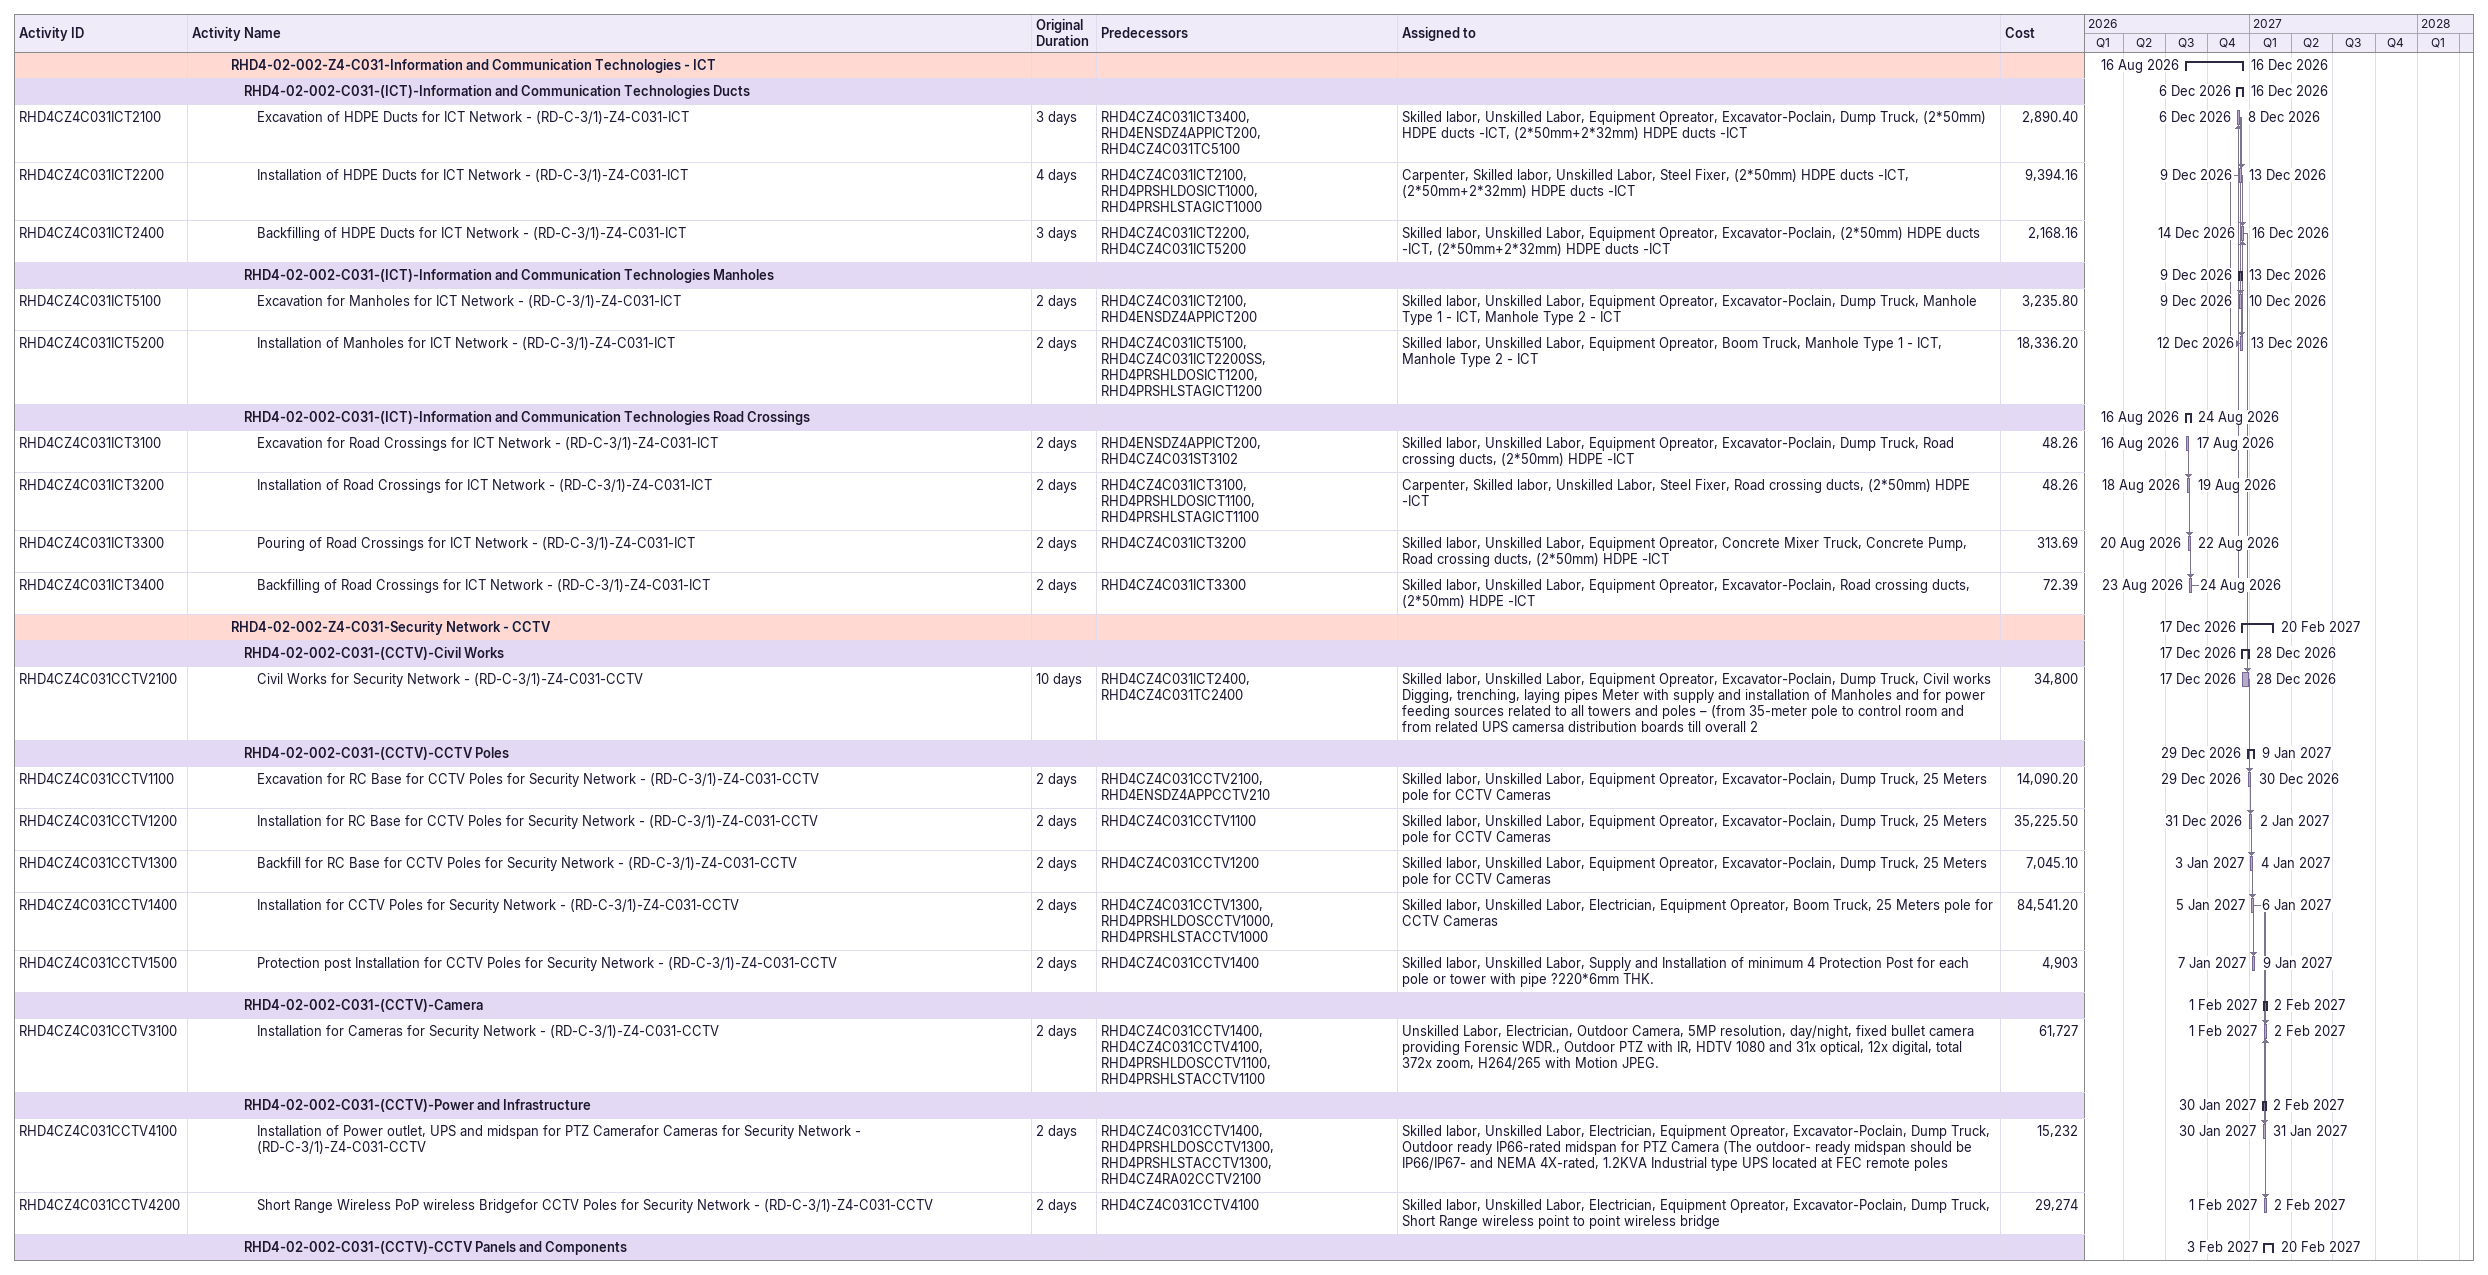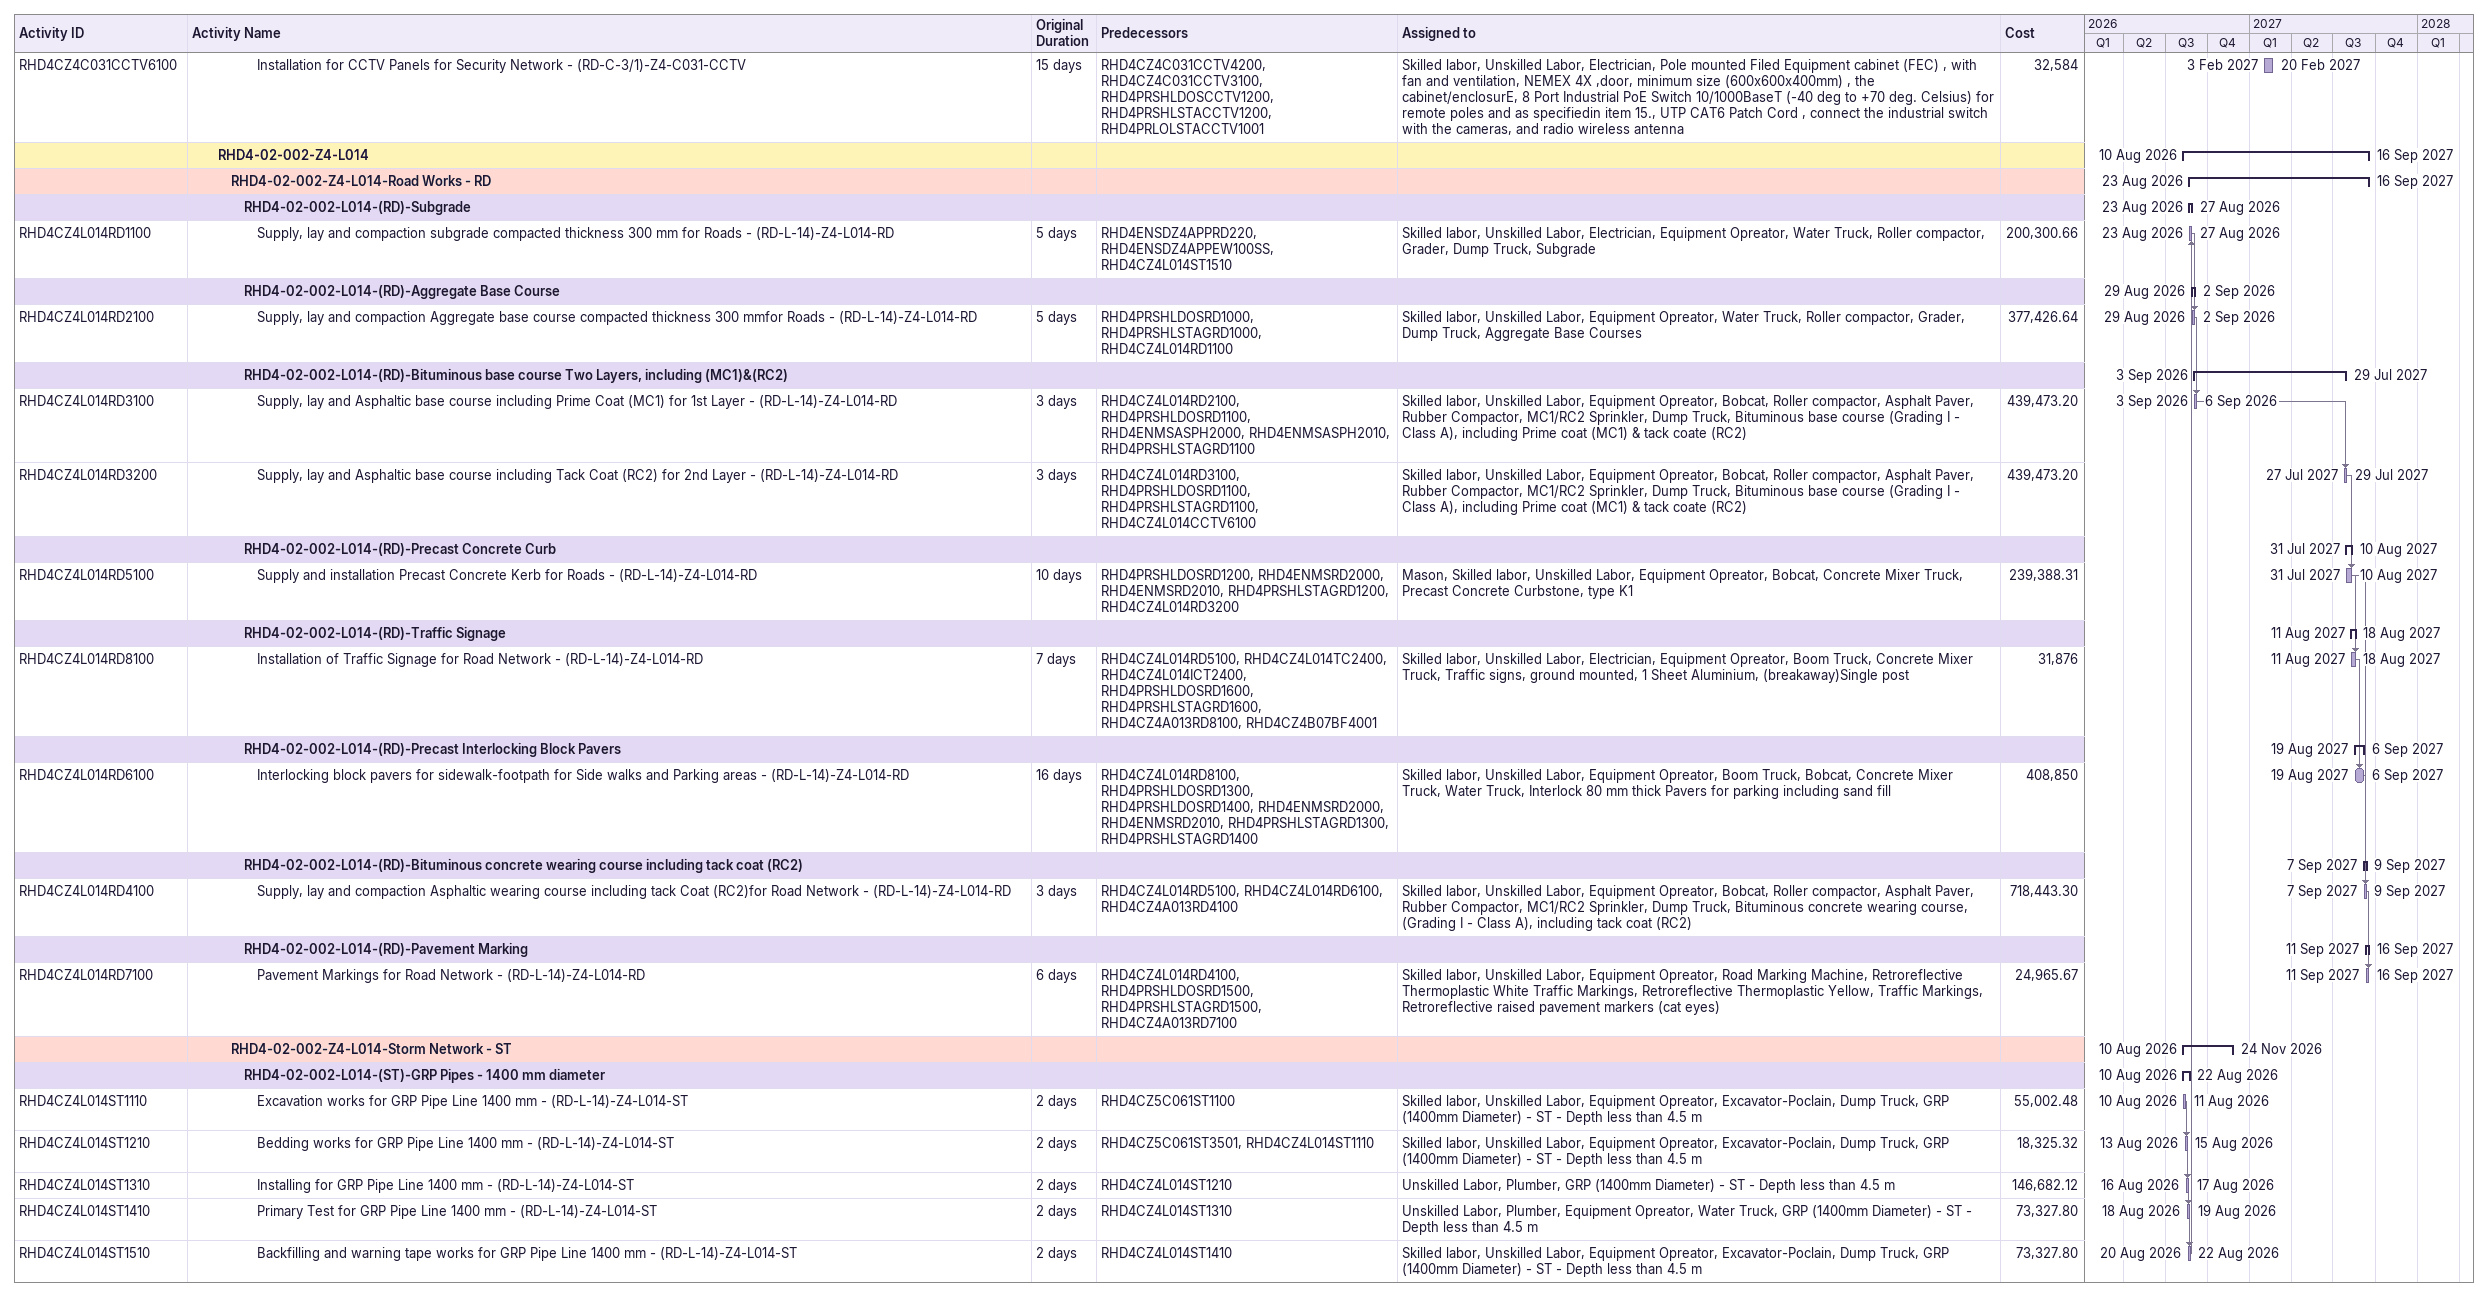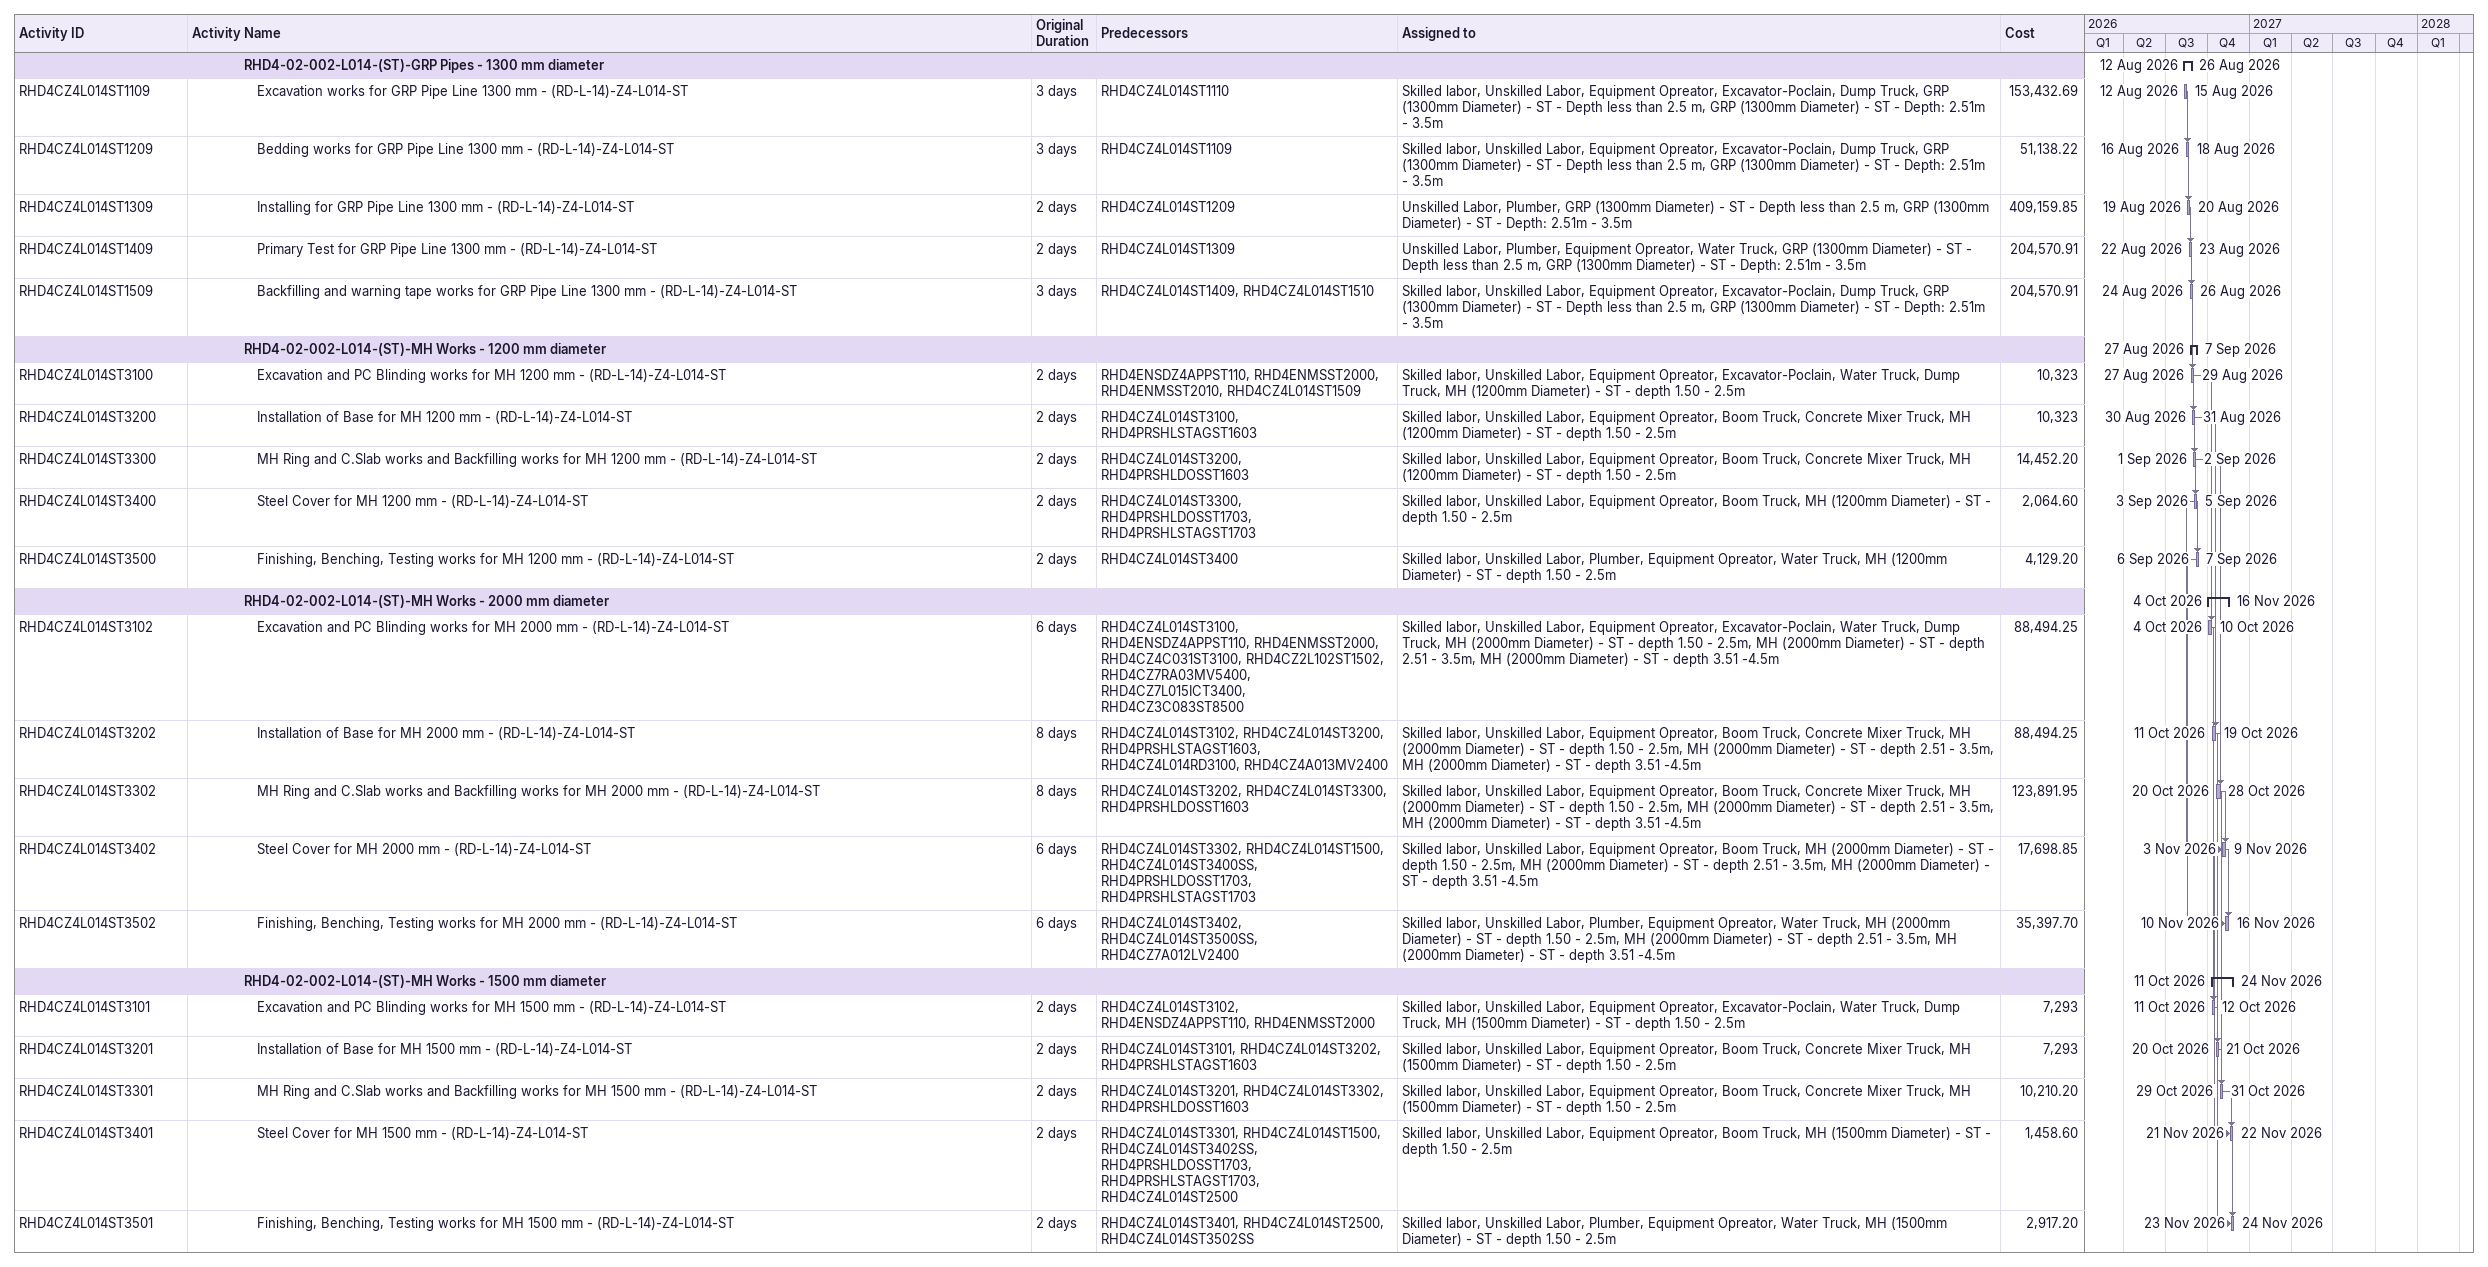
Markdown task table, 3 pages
| ID | Level | Task | Original duration | Start | Finish | Predecessors | Resources | Cost |
|---|---|---|---|---|---|---|---|---|
|  | 4 | **RHD4-02-002-Z4-C031-Information and Communication Technologies - ICT** |  | 2026-08-16 | 2026-12-16 |  |  |  |
|  | 5 | **RHD4-02-002-C031-(ICT)-Information and Communication Technologies Ducts** |  | 2026-12-06 | 2026-12-16 |  |  |  |
| RHD4CZ4C031ICT2100 | 6 | Excavation of HDPE Ducts for ICT Network - (RD-C-3/1)-Z4-C031-ICT | 3d | 2026-12-06 | 2026-12-08 | RHD4CZ4C031ICT3400, RHD4ENSDZ4APPICT200, RHD4CZ4C031TC5100 | Skilled labor, Unskilled Labor, Equipment Opreator, Excavator-Poclain, Dump Truck, (2*50mm) HDPE ducts -ICT, (2*50mm+2*32mm) HDPE ducts -ICT | 2890.40 |
| RHD4CZ4C031ICT2200 | 6 | Installation of HDPE Ducts for ICT Network - (RD-C-3/1)-Z4-C031-ICT | 4d | 2026-12-09 | 2026-12-13 | RHD4CZ4C031ICT2100, RHD4PRSHLDOSICT1000, RHD4PRSHLSTAGICT1000 | Carpenter, Skilled labor, Unskilled Labor, Steel Fixer, (2*50mm) HDPE ducts -ICT, (2*50mm+2*32mm) HDPE ducts -ICT | 9394.16 |
| RHD4CZ4C031ICT2400 | 6 | Backfilling of HDPE Ducts for ICT Network - (RD-C-3/1)-Z4-C031-ICT | 3d | 2026-12-14 | 2026-12-16 | RHD4CZ4C031ICT2200, RHD4CZ4C031ICT5200 | Skilled labor, Unskilled Labor, Equipment Opreator, Excavator-Poclain, (2*50mm) HDPE ducts -ICT, (2*50mm+2*32mm) HDPE ducts -ICT | 2168.16 |
|  | 5 | **RHD4-02-002-C031-(ICT)-Information and Communication Technologies Manholes** |  | 2026-12-09 | 2026-12-13 |  |  |  |
| RHD4CZ4C031ICT5100 | 6 | Excavation for Manholes for ICT Network - (RD-C-3/1)-Z4-C031-ICT | 2d | 2026-12-09 | 2026-12-10 | RHD4CZ4C031ICT2100, RHD4ENSDZ4APPICT200 | Skilled labor, Unskilled Labor, Equipment Opreator, Excavator-Poclain, Dump Truck, Manhole Type 1 - ICT, Manhole Type 2 - ICT | 3235.80 |
| RHD4CZ4C031ICT5200 | 6 | Installation of Manholes for ICT Network - (RD-C-3/1)-Z4-C031-ICT | 2d | 2026-12-12 | 2026-12-13 | RHD4CZ4C031ICT5100, RHD4CZ4C031ICT2200SS, RHD4PRSHLDOSICT1200, RHD4PRSHLSTAGICT1200 | Skilled labor, Unskilled Labor, Equipment Opreator, Boom Truck, Manhole Type 1 - ICT, Manhole Type 2 - ICT | 18336.20 |
|  | 5 | **RHD4-02-002-C031-(ICT)-Information and Communication Technologies Road Crossings** |  | 2026-08-16 | 2026-08-24 |  |  |  |
| RHD4CZ4C031ICT3100 | 6 | Excavation for Road Crossings for ICT Network - (RD-C-3/1)-Z4-C031-ICT | 2d | 2026-08-16 | 2026-08-17 | RHD4ENSDZ4APPICT200, RHD4CZ4C031ST3102 | Skilled labor, Unskilled Labor, Equipment Opreator, Excavator-Poclain, Dump Truck, Road crossing ducts, (2*50mm) HDPE -ICT | 48.26 |
| RHD4CZ4C031ICT3200 | 6 | Installation of Road Crossings for ICT Network - (RD-C-3/1)-Z4-C031-ICT | 2d | 2026-08-18 | 2026-08-19 | RHD4CZ4C031ICT3100, RHD4PRSHLDOSICT1100, RHD4PRSHLSTAGICT1100 | Carpenter, Skilled labor, Unskilled Labor, Steel Fixer, Road crossing ducts, (2*50mm) HDPE -ICT | 48.26 |
| RHD4CZ4C031ICT3300 | 6 | Pouring of Road Crossings for ICT Network - (RD-C-3/1)-Z4-C031-ICT | 2d | 2026-08-20 | 2026-08-22 | RHD4CZ4C031ICT3200 | Skilled labor, Unskilled Labor, Equipment Opreator, Concrete Mixer Truck, Concrete Pump, Road crossing ducts, (2*50mm) HDPE -ICT | 313.69 |
| RHD4CZ4C031ICT3400 | 6 | Backfilling of Road Crossings for ICT Network - (RD-C-3/1)-Z4-C031-ICT | 2d | 2026-08-23 | 2026-08-24 | RHD4CZ4C031ICT3300 | Skilled labor, Unskilled Labor, Equipment Opreator, Excavator-Poclain, Road crossing ducts, (2*50mm) HDPE -ICT | 72.39 |
|  | 4 | **RHD4-02-002-Z4-C031-Security Network - CCTV** |  | 2026-12-17 | 2027-02-20 |  |  |  |
|  | 5 | **RHD4-02-002-C031-(CCTV)-Civil Works** |  | 2026-12-17 | 2026-12-28 |  |  |  |
| RHD4CZ4C031CCTV2100 | 6 | Civil Works for Security Network - (RD-C-3/1)-Z4-C031-CCTV | 10d | 2026-12-17 | 2026-12-28 | RHD4CZ4C031ICT2400, RHD4CZ4C031TC2400 | Skilled labor, Unskilled Labor, Equipment Opreator, Excavator-Poclain, Dump Truck, Civil works Digging, trenching, laying pipes Meter with supply and installation of Manholes and for power feeding sources related to all towers and poles – (from 35-meter pole to control room and from related UPS camersa distribution boards till overall 2 | 34800 |
|  | 5 | **RHD4-02-002-C031-(CCTV)-CCTV Poles** |  | 2026-12-29 | 2027-01-09 |  |  |  |
| RHD4CZ4C031CCTV1100 | 6 | Excavation for RC Base for CCTV Poles for Security Network - (RD-C-3/1)-Z4-C031-CCTV | 2d | 2026-12-29 | 2026-12-30 | RHD4CZ4C031CCTV2100, RHD4ENSDZ4APPCCTV210 | Skilled labor, Unskilled Labor, Equipment Opreator, Excavator-Poclain, Dump Truck, 25 Meters pole for CCTV Cameras | 14090.20 |
| RHD4CZ4C031CCTV1200 | 6 | Installation for RC Base for CCTV Poles for Security Network - (RD-C-3/1)-Z4-C031-CCTV | 2d | 2026-12-31 | 2027-01-02 | RHD4CZ4C031CCTV1100 | Skilled labor, Unskilled Labor, Equipment Opreator, Excavator-Poclain, Dump Truck, 25 Meters pole for CCTV Cameras | 35225.50 |
| RHD4CZ4C031CCTV1300 | 6 | Backfill for RC Base for CCTV Poles for Security Network - (RD-C-3/1)-Z4-C031-CCTV | 2d | 2027-01-03 | 2027-01-04 | RHD4CZ4C031CCTV1200 | Skilled labor, Unskilled Labor, Equipment Opreator, Excavator-Poclain, Dump Truck, 25 Meters pole for CCTV Cameras | 7045.10 |
| RHD4CZ4C031CCTV1400 | 6 | Installation for CCTV Poles for Security Network - (RD-C-3/1)-Z4-C031-CCTV | 2d | 2027-01-05 | 2027-01-06 | RHD4CZ4C031CCTV1300, RHD4PRSHLDOSCCTV1000, RHD4PRSHLSTACCTV1000 | Skilled labor, Unskilled Labor, Electrician, Equipment Opreator, Boom Truck, 25 Meters pole for CCTV Cameras | 84541.20 |
| RHD4CZ4C031CCTV1500 | 6 | Protection post Installation for CCTV Poles for Security Network - (RD-C-3/1)-Z4-C031-CCTV | 2d | 2027-01-07 | 2027-01-09 | RHD4CZ4C031CCTV1400 | Skilled labor, Unskilled Labor, Supply and Installation of minimum 4 Protection Post for each pole or tower with pipe ?220*6mm THK. | 4903 |
|  | 5 | **RHD4-02-002-C031-(CCTV)-Camera** |  | 2027-02-01 | 2027-02-02 |  |  |  |
| RHD4CZ4C031CCTV3100 | 6 | Installation for Cameras for Security Network - (RD-C-3/1)-Z4-C031-CCTV | 2d | 2027-02-01 | 2027-02-02 | RHD4CZ4C031CCTV1400, RHD4CZ4C031CCTV4100, RHD4PRSHLDOSCCTV1100, RHD4PRSHLSTACCTV1100 | Unskilled Labor, Electrician, Outdoor Camera, 5MP resolution, day/night, fixed bullet camera providing Forensic WDR., Outdoor PTZ with IR, HDTV 1080 and 31x optical, 12x digital, total 372x zoom, H264/265 with Motion JPEG. | 61727 |
|  | 5 | **RHD4-02-002-C031-(CCTV)-Power and Infrastructure** |  | 2027-01-30 | 2027-02-02 |  |  |  |
| RHD4CZ4C031CCTV4100 | 6 | Installation of Power outlet, UPS and midspan for PTZ Camerafor Cameras for Security Network - (RD-C-3/1)-Z4-C031-CCTV | 2d | 2027-01-30 | 2027-01-31 | RHD4CZ4C031CCTV1400, RHD4PRSHLDOSCCTV1300, RHD4PRSHLSTACCTV1300, RHD4CZ4RA02CCTV2100 | Skilled labor, Unskilled Labor, Electrician, Equipment Opreator, Excavator-Poclain, Dump Truck, Outdoor ready IP66-rated midspan for PTZ Camera (The outdoor- ready midspan should be IP66/IP67- and NEMA 4X-rated, 1.2KVA Industrial type UPS located at FEC remote poles | 15232 |
| RHD4CZ4C031CCTV4200 | 6 | Short Range Wireless PoP wireless Bridgefor CCTV Poles for Security Network - (RD-C-3/1)-Z4-C031-CCTV | 2d | 2027-02-01 | 2027-02-02 | RHD4CZ4C031CCTV4100 | Skilled labor, Unskilled Labor, Electrician, Equipment Opreator, Excavator-Poclain, Dump Truck, Short Range wireless point to point wireless bridge | 29274 |
|  | 5 | **RHD4-02-002-C031-(CCTV)-CCTV Panels and Components** |  | 2027-02-03 | 2027-02-20 |  |  |  |
| RHD4CZ4C031CCTV6100 | 6 | Installation for CCTV Panels for Security Network - (RD-C-3/1)-Z4-C031-CCTV | 15d | 2027-02-03 | 2027-02-20 | RHD4CZ4C031CCTV4200, RHD4CZ4C031CCTV3100, RHD4PRSHLDOSCCTV1200, RHD4PRSHLSTACCTV1200, RHD4PRLOLSTACCTV1001 | Skilled labor, Unskilled Labor, Electrician, Pole mounted Filed Equipment cabinet (FEC) , with fan and ventilation, NEMEX 4X ,door, minimum size (600x600x400mm) , the cabinet/enclosurE, 8 Port Industrial PoE Switch 10/1000BaseT (-40 deg to +70 deg. Celsius) for remote poles and as specifiedin item 15., UTP CAT6 Patch Cord , connect the industrial switch with the cameras, and radio wireless antenna | 32584 |
|  | 3 | **RHD4-02-002-Z4-L014** |  | 2026-08-10 | 2027-09-16 |  |  |  |
|  | 4 | **RHD4-02-002-Z4-L014-Road Works - RD** |  | 2026-08-23 | 2027-09-16 |  |  |  |
|  | 5 | **RHD4-02-002-L014-(RD)-Subgrade** |  | 2026-08-23 | 2026-08-27 |  |  |  |
| RHD4CZ4L014RD1100 | 6 | Supply, lay and compaction subgrade compacted thickness 300 mm for Roads - (RD-L-14)-Z4-L014-RD | 5d | 2026-08-23 | 2026-08-27 | RHD4ENSDZ4APPRD220, RHD4ENSDZ4APPEW100SS, RHD4CZ4L014ST1510 | Skilled labor, Unskilled Labor, Electrician, Equipment Opreator, Water Truck, Roller compactor, Grader, Dump Truck, Subgrade | 200300.66 |
|  | 5 | **RHD4-02-002-L014-(RD)-Aggregate Base Course** |  | 2026-08-29 | 2026-09-02 |  |  |  |
| RHD4CZ4L014RD2100 | 6 | Supply, lay and compaction Aggregate base course compacted thickness 300 mmfor Roads - (RD-L-14)-Z4-L014-RD | 5d | 2026-08-29 | 2026-09-02 | RHD4PRSHLDOSRD1000, RHD4PRSHLSTAGRD1000, RHD4CZ4L014RD1100 | Skilled labor, Unskilled Labor, Equipment Opreator, Water Truck, Roller compactor, Grader, Dump Truck, Aggregate Base Courses | 377426.64 |
|  | 5 | **RHD4-02-002-L014-(RD)-Bituminous base course Two Layers, including (MC1)&(RC2)** |  | 2026-09-03 | 2027-07-29 |  |  |  |
| RHD4CZ4L014RD3100 | 6 | Supply, lay and Asphaltic base course including Prime Coat (MC1) for 1st Layer - (RD-L-14)-Z4-L014-RD | 3d | 2026-09-03 | 2026-09-06 | RHD4CZ4L014RD2100, RHD4PRSHLDOSRD1100, RHD4ENMSASPH2000, RHD4ENMSASPH2010, RHD4PRSHLSTAGRD1100 | Skilled labor, Unskilled Labor, Equipment Opreator, Bobcat, Roller compactor, Asphalt Paver, Rubber Compactor, MC1/RC2 Sprinkler, Dump Truck, Bituminous base course (Grading I - Class A), including Prime coat (MC1) & tack coate (RC2) | 439473.20 |
| RHD4CZ4L014RD3200 | 6 | Supply, lay and Asphaltic base course including Tack Coat (RC2) for 2nd Layer - (RD-L-14)-Z4-L014-RD | 3d | 2027-07-27 | 2027-07-29 | RHD4CZ4L014RD3100, RHD4PRSHLDOSRD1100, RHD4PRSHLSTAGRD1100, RHD4CZ4L014CCTV6100 | Skilled labor, Unskilled Labor, Equipment Opreator, Bobcat, Roller compactor, Asphalt Paver, Rubber Compactor, MC1/RC2 Sprinkler, Dump Truck, Bituminous base course (Grading I - Class A), including Prime coat (MC1) & tack coate (RC2) | 439473.20 |
|  | 5 | **RHD4-02-002-L014-(RD)-Precast Concrete Curb** |  | 2027-07-31 | 2027-08-10 |  |  |  |
| RHD4CZ4L014RD5100 | 6 | Supply and installation Precast Concrete Kerb for Roads - (RD-L-14)-Z4-L014-RD | 10d | 2027-07-31 | 2027-08-10 | RHD4PRSHLDOSRD1200, RHD4ENMSRD2000, RHD4ENMSRD2010, RHD4PRSHLSTAGRD1200, RHD4CZ4L014RD3200 | Mason, Skilled labor, Unskilled Labor, Equipment Opreator, Bobcat, Concrete Mixer Truck, Precast Concrete Curbstone, type K1 | 239388.31 |
|  | 5 | **RHD4-02-002-L014-(RD)-Traffic Signage** |  | 2027-08-11 | 2027-08-18 |  |  |  |
| RHD4CZ4L014RD8100 | 6 | Installation of Traffic Signage for Road Network - (RD-L-14)-Z4-L014-RD | 7d | 2027-08-11 | 2027-08-18 | RHD4CZ4L014RD5100, RHD4CZ4L014TC2400, RHD4CZ4L014ICT2400, RHD4PRSHLDOSRD1600, RHD4PRSHLSTAGRD1600, RHD4CZ4A013RD8100, RHD4CZ4B07BF4001 | Skilled labor, Unskilled Labor, Electrician, Equipment Opreator, Boom Truck, Concrete Mixer Truck, Traffic signs, ground mounted, 1 Sheet Aluminium, (breakaway)Single post | 31876 |
|  | 5 | **RHD4-02-002-L014-(RD)-Precast Interlocking Block Pavers** |  | 2027-08-19 | 2027-09-06 |  |  |  |
| RHD4CZ4L014RD6100 | 6 | Interlocking block pavers for sidewalk-footpath for Side walks and Parking areas - (RD-L-14)-Z4-L014-RD | 16d | 2027-08-19 | 2027-09-06 | RHD4CZ4L014RD8100, RHD4PRSHLDOSRD1300, RHD4PRSHLDOSRD1400, RHD4ENMSRD2000, RHD4ENMSRD2010, RHD4PRSHLSTAGRD1300, RHD4PRSHLSTAGRD1400 | Skilled labor, Unskilled Labor, Equipment Opreator, Boom Truck, Bobcat, Concrete Mixer Truck, Water Truck, Interlock 80 mm thick Pavers for parking including sand fill | 408850 |
|  | 5 | **RHD4-02-002-L014-(RD)-Bituminous concrete wearing course including tack coat (RC2)** |  | 2027-09-07 | 2027-09-09 |  |  |  |
| RHD4CZ4L014RD4100 | 6 | Supply, lay and compaction Asphaltic wearing course including tack Coat (RC2)for Road Network - (RD-L-14)-Z4-L014-RD | 3d | 2027-09-07 | 2027-09-09 | RHD4CZ4L014RD5100, RHD4CZ4L014RD6100, RHD4CZ4A013RD4100 | Skilled labor, Unskilled Labor, Equipment Opreator, Bobcat, Roller compactor, Asphalt Paver, Rubber Compactor, MC1/RC2 Sprinkler, Dump Truck, Bituminous concrete wearing course, (Grading I - Class A), including tack coat (RC2) | 718443.30 |
|  | 5 | **RHD4-02-002-L014-(RD)-Pavement Marking** |  | 2027-09-11 | 2027-09-16 |  |  |  |
| RHD4CZ4L014RD7100 | 6 | Pavement Markings for Road Network - (RD-L-14)-Z4-L014-RD | 6d | 2027-09-11 | 2027-09-16 | RHD4CZ4L014RD4100, RHD4PRSHLDOSRD1500, RHD4PRSHLSTAGRD1500, RHD4CZ4A013RD7100 | Skilled labor, Unskilled Labor, Equipment Opreator, Road Marking Machine, Retroreflective Thermoplastic White Traffic Markings, Retroreflective Thermoplastic Yellow, Traffic Markings, Retroreflective raised pavement markers (cat eyes) | 24965.67 |
|  | 4 | **RHD4-02-002-Z4-L014-Storm Network - ST** |  | 2026-08-10 | 2026-11-24 |  |  |  |
|  | 5 | **RHD4-02-002-L014-(ST)-GRP Pipes - 1400 mm diameter** |  | 2026-08-10 | 2026-08-22 |  |  |  |
| RHD4CZ4L014ST1110 | 6 | Excavation works for GRP Pipe Line 1400 mm - (RD-L-14)-Z4-L014-ST | 2d | 2026-08-10 | 2026-08-11 | RHD4CZ5C061ST1100 | Skilled labor, Unskilled Labor, Equipment Opreator, Excavator-Poclain, Dump Truck, GRP (1400mm Diameter) - ST - Depth less than 4.5 m | 55002.48 |
| RHD4CZ4L014ST1210 | 6 | Bedding works for GRP Pipe Line 1400 mm - (RD-L-14)-Z4-L014-ST | 2d | 2026-08-13 | 2026-08-15 | RHD4CZ5C061ST3501, RHD4CZ4L014ST1110 | Skilled labor, Unskilled Labor, Equipment Opreator, Excavator-Poclain, Dump Truck, GRP (1400mm Diameter) - ST - Depth less than 4.5 m | 18325.32 |
| RHD4CZ4L014ST1310 | 6 | Installing for GRP Pipe Line 1400 mm - (RD-L-14)-Z4-L014-ST | 2d | 2026-08-16 | 2026-08-17 | RHD4CZ4L014ST1210 | Unskilled Labor, Plumber, GRP (1400mm Diameter) - ST - Depth less than 4.5 m | 146682.12 |
| RHD4CZ4L014ST1410 | 6 | Primary Test for GRP Pipe Line 1400 mm - (RD-L-14)-Z4-L014-ST | 2d | 2026-08-18 | 2026-08-19 | RHD4CZ4L014ST1310 | Unskilled Labor, Plumber, Equipment Opreator, Water Truck, GRP (1400mm Diameter) - ST - Depth less than 4.5 m | 73327.80 |
| RHD4CZ4L014ST1510 | 6 | Backfilling and warning tape works for GRP Pipe Line 1400 mm - (RD-L-14)-Z4-L014-ST | 2d | 2026-08-20 | 2026-08-22 | RHD4CZ4L014ST1410 | Skilled labor, Unskilled Labor, Equipment Opreator, Excavator-Poclain, Dump Truck, GRP (1400mm Diameter) - ST - Depth less than 4.5 m | 73327.80 |
|  | 5 | **RHD4-02-002-L014-(ST)-GRP Pipes - 1300 mm diameter** |  | 2026-08-12 | 2026-08-26 |  |  |  |
| RHD4CZ4L014ST1109 | 6 | Excavation works for GRP Pipe Line 1300 mm - (RD-L-14)-Z4-L014-ST | 3d | 2026-08-12 | 2026-08-15 | RHD4CZ4L014ST1110 | Skilled labor, Unskilled Labor, Equipment Opreator, Excavator-Poclain, Dump Truck, GRP (1300mm Diameter) - ST - Depth less than 2.5 m, GRP (1300mm Diameter) - ST - Depth: 2.51m - 3.5m | 153432.69 |
| RHD4CZ4L014ST1209 | 6 | Bedding works for GRP Pipe Line 1300 mm - (RD-L-14)-Z4-L014-ST | 3d | 2026-08-16 | 2026-08-18 | RHD4CZ4L014ST1109 | Skilled labor, Unskilled Labor, Equipment Opreator, Excavator-Poclain, Dump Truck, GRP (1300mm Diameter) - ST - Depth less than 2.5 m, GRP (1300mm Diameter) - ST - Depth: 2.51m - 3.5m | 51138.22 |
| RHD4CZ4L014ST1309 | 6 | Installing for GRP Pipe Line 1300 mm - (RD-L-14)-Z4-L014-ST | 2d | 2026-08-19 | 2026-08-20 | RHD4CZ4L014ST1209 | Unskilled Labor, Plumber, GRP (1300mm Diameter) - ST - Depth less than 2.5 m, GRP (1300mm Diameter) - ST - Depth: 2.51m - 3.5m | 409159.85 |
| RHD4CZ4L014ST1409 | 6 | Primary Test for GRP Pipe Line 1300 mm - (RD-L-14)-Z4-L014-ST | 2d | 2026-08-22 | 2026-08-23 | RHD4CZ4L014ST1309 | Unskilled Labor, Plumber, Equipment Opreator, Water Truck, GRP (1300mm Diameter) - ST - Depth less than 2.5 m, GRP (1300mm Diameter) - ST - Depth: 2.51m - 3.5m | 204570.91 |
| RHD4CZ4L014ST1509 | 6 | Backfilling and warning tape works for GRP Pipe Line 1300 mm - (RD-L-14)-Z4-L014-ST | 3d | 2026-08-24 | 2026-08-26 | RHD4CZ4L014ST1409, RHD4CZ4L014ST1510 | Skilled labor, Unskilled Labor, Equipment Opreator, Excavator-Poclain, Dump Truck, GRP (1300mm Diameter) - ST - Depth less than 2.5 m, GRP (1300mm Diameter) - ST - Depth: 2.51m - 3.5m | 204570.91 |
|  | 5 | **RHD4-02-002-L014-(ST)-MH Works - 1200 mm diameter** |  | 2026-08-27 | 2026-09-07 |  |  |  |
| RHD4CZ4L014ST3100 | 6 | Excavation and PC Blinding works for MH 1200 mm - (RD-L-14)-Z4-L014-ST | 2d | 2026-08-27 | 2026-08-29 | RHD4ENSDZ4APPST110, RHD4ENMSST2000, RHD4ENMSST2010, RHD4CZ4L014ST1509 | Skilled labor, Unskilled Labor, Equipment Opreator, Excavator-Poclain, Water Truck, Dump Truck, MH (1200mm Diameter) - ST - depth 1.50 - 2.5m | 10323 |
| RHD4CZ4L014ST3200 | 6 | Installation of Base for MH 1200 mm - (RD-L-14)-Z4-L014-ST | 2d | 2026-08-30 | 2026-08-31 | RHD4CZ4L014ST3100, RHD4PRSHLSTAGST1603 | Skilled labor, Unskilled Labor, Equipment Opreator, Boom Truck, Concrete Mixer Truck, MH (1200mm Diameter) - ST - depth 1.50 - 2.5m | 10323 |
| RHD4CZ4L014ST3300 | 6 | MH Ring and C.Slab works and Backfilling works for MH 1200 mm - (RD-L-14)-Z4-L014-ST | 2d | 2026-09-01 | 2026-09-02 | RHD4CZ4L014ST3200, RHD4PRSHLDOSST1603 | Skilled labor, Unskilled Labor, Equipment Opreator, Boom Truck, Concrete Mixer Truck, MH (1200mm Diameter) - ST - depth 1.50 - 2.5m | 14452.20 |
| RHD4CZ4L014ST3400 | 6 | Steel Cover for MH 1200 mm - (RD-L-14)-Z4-L014-ST | 2d | 2026-09-03 | 2026-09-05 | RHD4CZ4L014ST3300, RHD4PRSHLDOSST1703, RHD4PRSHLSTAGST1703 | Skilled labor, Unskilled Labor, Equipment Opreator, Boom Truck, MH (1200mm Diameter) - ST - depth 1.50 - 2.5m | 2064.60 |
| RHD4CZ4L014ST3500 | 6 | Finishing, Benching, Testing works for MH 1200 mm - (RD-L-14)-Z4-L014-ST | 2d | 2026-09-06 | 2026-09-07 | RHD4CZ4L014ST3400 | Skilled labor, Unskilled Labor, Plumber, Equipment Opreator, Water Truck, MH (1200mm Diameter) - ST - depth 1.50 - 2.5m | 4129.20 |
|  | 5 | **RHD4-02-002-L014-(ST)-MH Works - 2000 mm diameter** |  | 2026-10-04 | 2026-11-16 |  |  |  |
| RHD4CZ4L014ST3102 | 6 | Excavation and PC Blinding works for MH 2000 mm - (RD-L-14)-Z4-L014-ST | 6d | 2026-10-04 | 2026-10-10 | RHD4CZ4L014ST3100, RHD4ENSDZ4APPST110, RHD4ENMSST2000, RHD4CZ4C031ST3100, RHD4CZ2L102ST1502, RHD4CZ7RA03MV5400, RHD4CZ7L015ICT3400, RHD4CZ3C083ST8500 | Skilled labor, Unskilled Labor, Equipment Opreator, Excavator-Poclain, Water Truck, Dump Truck, MH (2000mm Diameter) - ST - depth 1.50 - 2.5m, MH (2000mm Diameter) - ST - depth 2.51 - 3.5m, MH (2000mm Diameter) - ST - depth 3.51 -4.5m | 88494.25 |
| RHD4CZ4L014ST3202 | 6 | Installation of Base for MH 2000 mm - (RD-L-14)-Z4-L014-ST | 8d | 2026-10-11 | 2026-10-19 | RHD4CZ4L014ST3102, RHD4CZ4L014ST3200, RHD4PRSHLSTAGST1603, RHD4CZ4L014RD3100, RHD4CZ4A013MV2400 | Skilled labor, Unskilled Labor, Equipment Opreator, Boom Truck, Concrete Mixer Truck, MH (2000mm Diameter) - ST - depth 1.50 - 2.5m, MH (2000mm Diameter) - ST - depth 2.51 - 3.5m, MH (2000mm Diameter) - ST - depth 3.51 -4.5m | 88494.25 |
| RHD4CZ4L014ST3302 | 6 | MH Ring and C.Slab works and Backfilling works for MH 2000 mm - (RD-L-14)-Z4-L014-ST | 8d | 2026-10-20 | 2026-10-28 | RHD4CZ4L014ST3202, RHD4CZ4L014ST3300, RHD4PRSHLDOSST1603 | Skilled labor, Unskilled Labor, Equipment Opreator, Boom Truck, Concrete Mixer Truck, MH (2000mm Diameter) - ST - depth 1.50 - 2.5m, MH (2000mm Diameter) - ST - depth 2.51 - 3.5m, MH (2000mm Diameter) - ST - depth 3.51 -4.5m | 123891.95 |
| RHD4CZ4L014ST3402 | 6 | Steel Cover for MH 2000 mm - (RD-L-14)-Z4-L014-ST | 6d | 2026-11-03 | 2026-11-09 | RHD4CZ4L014ST3302, RHD4CZ4L014ST1500, RHD4CZ4L014ST3400SS, RHD4PRSHLDOSST1703, RHD4PRSHLSTAGST1703 | Skilled labor, Unskilled Labor, Equipment Opreator, Boom Truck, MH (2000mm Diameter) - ST - depth 1.50 - 2.5m, MH (2000mm Diameter) - ST - depth 2.51 - 3.5m, MH (2000mm Diameter) - ST - depth 3.51 -4.5m | 17698.85 |
| RHD4CZ4L014ST3502 | 6 | Finishing, Benching, Testing works for MH 2000 mm - (RD-L-14)-Z4-L014-ST | 6d | 2026-11-10 | 2026-11-16 | RHD4CZ4L014ST3402, RHD4CZ4L014ST3500SS, RHD4CZ7A012LV2400 | Skilled labor, Unskilled Labor, Plumber, Equipment Opreator, Water Truck, MH (2000mm Diameter) - ST - depth 1.50 - 2.5m, MH (2000mm Diameter) - ST - depth 2.51 - 3.5m, MH (2000mm Diameter) - ST - depth 3.51 -4.5m | 35397.70 |
|  | 5 | **RHD4-02-002-L014-(ST)-MH Works - 1500 mm diameter** |  | 2026-10-11 | 2026-11-24 |  |  |  |
| RHD4CZ4L014ST3101 | 6 | Excavation and PC Blinding works for MH 1500 mm - (RD-L-14)-Z4-L014-ST | 2d | 2026-10-11 | 2026-10-12 | RHD4CZ4L014ST3102, RHD4ENSDZ4APPST110, RHD4ENMSST2000 | Skilled labor, Unskilled Labor, Equipment Opreator, Excavator-Poclain, Water Truck, Dump Truck, MH (1500mm Diameter) - ST - depth 1.50 - 2.5m | 7293 |
| RHD4CZ4L014ST3201 | 6 | Installation of Base for MH 1500 mm - (RD-L-14)-Z4-L014-ST | 2d | 2026-10-20 | 2026-10-21 | RHD4CZ4L014ST3101, RHD4CZ4L014ST3202, RHD4PRSHLSTAGST1603 | Skilled labor, Unskilled Labor, Equipment Opreator, Boom Truck, Concrete Mixer Truck, MH (1500mm Diameter) - ST - depth 1.50 - 2.5m | 7293 |
| RHD4CZ4L014ST3301 | 6 | MH Ring and C.Slab works and Backfilling works for MH 1500 mm - (RD-L-14)-Z4-L014-ST | 2d | 2026-10-29 | 2026-10-31 | RHD4CZ4L014ST3201, RHD4CZ4L014ST3302, RHD4PRSHLDOSST1603 | Skilled labor, Unskilled Labor, Equipment Opreator, Boom Truck, Concrete Mixer Truck, MH (1500mm Diameter) - ST - depth 1.50 - 2.5m | 10210.20 |
| RHD4CZ4L014ST3401 | 6 | Steel Cover for MH 1500 mm - (RD-L-14)-Z4-L014-ST | 2d | 2026-11-21 | 2026-11-22 | RHD4CZ4L014ST3301, RHD4CZ4L014ST1500, RHD4CZ4L014ST3402SS, RHD4PRSHLDOSST1703, RHD4PRSHLSTAGST1703, RHD4CZ4L014ST2500 | Skilled labor, Unskilled Labor, Equipment Opreator, Boom Truck, MH (1500mm Diameter) - ST - depth 1.50 - 2.5m | 1458.60 |
| RHD4CZ4L014ST3501 | 6 | Finishing, Benching, Testing works for MH 1500 mm - (RD-L-14)-Z4-L014-ST | 2d | 2026-11-23 | 2026-11-24 | RHD4CZ4L014ST3401, RHD4CZ4L014ST2500, RHD4CZ4L014ST3502SS | Skilled labor, Unskilled Labor, Plumber, Equipment Opreator, Water Truck, MH (1500mm Diameter) - ST - depth 1.50 - 2.5m | 2917.20 |
